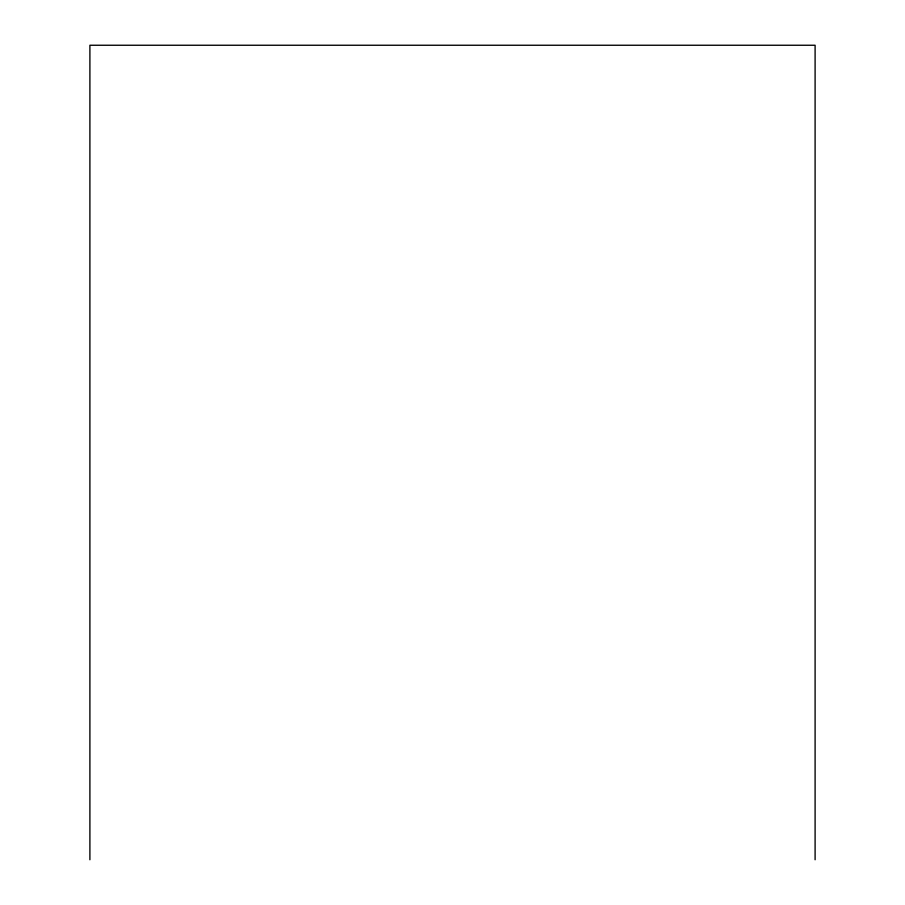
<?xml version="1.0" encoding="UTF-8"?>
<svg xmlns="http://www.w3.org/2000/svg" width="905" height="905" viewBox="0 0 905 905"><rect width="100%" height="100%" fill="white"/><g stroke="black" fill="none" stroke-linecap="round" stroke-linejoin="round"><path stroke-width="1.36" d="M815.1 859.75L815.1 45.25L89.9 45.25L89.9 859.75"/></g></svg>
